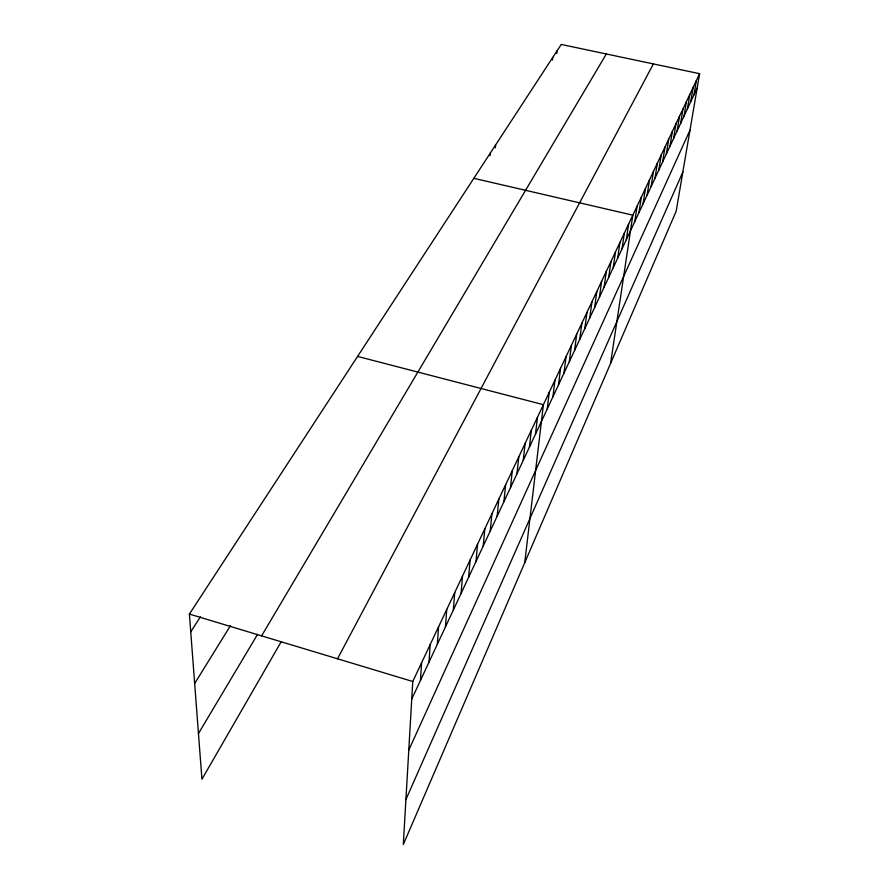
<?xml version="1.0" encoding="UTF-8"?>
<svg xmlns="http://www.w3.org/2000/svg" width="889" height="889" viewBox="0 0 889 889"><rect width="100%" height="100%" fill="white"/><g stroke="black" fill="none" stroke-linecap="round" stroke-linejoin="round"><path stroke-width="1.33" d="M699.61 73.687L412.763 681.496L403.306 844.55L676.173 211.193L699.61 73.687L561.226 44.45L189.39 614.077L201.936 779.242L281.224 641.669M420.475 680.374L421.575 662.816M428.998 662.138L430.176 644.603M437.31 644.336L438.566 626.834M445.422 626.967L446.745 609.498M453.334 610.021L454.724 592.585M490.083 155.675L490.284 153.13M495.351 147.774L495.573 145.018M461.069 593.463L462.513 576.072M468.625 577.294L470.125 559.937M476.004 561.492L477.56 544.19M483.216 546.057L484.827 528.799M490.261 530.966L491.928 513.753M497.151 516.209L498.862 499.051M503.896 501.774L505.652 484.672M552.447 60.085L552.714 57.485M510.486 487.661L512.286 470.603M556.725 53.507L557.003 50.917M516.942 473.848L518.776 456.846M523.254 460.324L525.132 443.389M529.444 447.089L531.355 430.209M535.489 434.132L537.445 417.319M524.732 562.693L543.401 404.684L357.578 356.422M547.235 408.996L549.235 392.316M552.925 396.816L554.958 380.192M558.492 384.881L560.559 368.324M563.959 373.169L566.06 356.678M569.327 361.701L571.438 345.276M574.572 350.455L576.717 334.086M579.728 339.42L581.895 323.129M584.784 328.597L586.973 312.372M589.751 317.973L591.952 301.816M594.619 307.55L596.83 291.459M599.397 297.326L601.631 281.302M604.087 287.28L606.331 271.334M608.687 277.424L610.954 261.544M613.21 267.745L615.488 251.931M617.644 258.232L619.944 242.497M622.011 248.898L624.322 233.218M626.301 239.719L628.623 224.117M610.587 363.434L632.835 215.171L473.837 178.322M634.768 221.572L637.113 206.115M638.958 212.615L641.313 197.225M643.069 203.803L645.436 188.479M647.114 195.147L649.492 179.9M651.092 186.634L653.471 171.455M654.993 178.267L657.382 163.165M658.838 170.043L661.227 155.008M662.616 161.965L665.016 146.996M666.328 154.008L668.728 139.117M669.984 146.185L672.395 131.361M673.573 138.495L675.984 123.738M677.107 130.927L679.529 116.237M680.585 123.482L683.008 108.858M684.008 116.148L686.441 101.602M687.386 108.936L689.808 94.456M690.697 101.835L693.131 87.422M693.965 94.845L696.398 80.499M405.917 799.533L682.841 172.066M408.773 750.172L689.975 130.205M411.74 699.076L697.176 87.967M337.52 658.782L653.382 63.919M261.588 635.868L606.331 53.985M198.458 733.547L257.499 634.457M194.658 683.519L230.54 625.512M190.735 631.835L200.414 616.81M189.39 614.077L412.763 681.496"/></g></svg>
